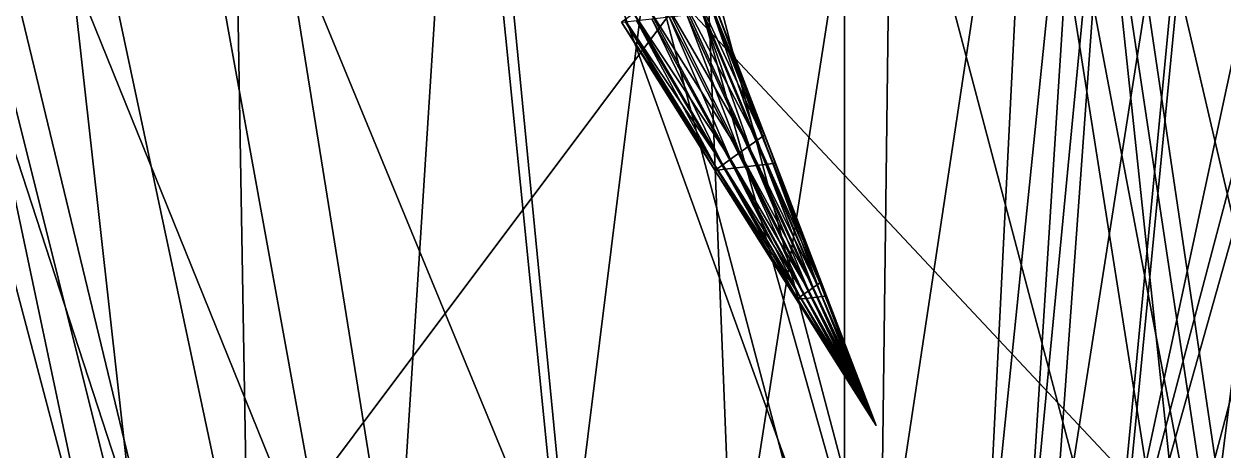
# Model space of a CAD drawing. Header units: metres. Extents: x -2.35 to 2.28, y -2.72 to 2.54.
# Drawn here: x 0.703 to 1.345, y 1.127 to 1.356 of the extents above; entities that cross this region are included whole.
import ezdxf

# ---------------------------------------------------------------- set-up
doc = ezdxf.new("R2010")
doc.units = ezdxf.units.M

msp = doc.modelspace()

# ---------------------------------------------------------------- linework, layer by layer
at = {"layer": 'Prism'}
for points in [[(0.73393, 2.54319, 0.82292), (1.24044, 0.74319, 0.73434), (1.20965, 0.74319, 0.64977)], [(0.73393, 2.54319, 0.82292), (0.76472, 2.54319, 0.90749), (1.24044, 0.74319, 0.73434)], [(1.20965, 0.74319, 0.64977), (1.68537, 2.54319, 0.47662), (0.73393, 2.54319, 0.82292)], [(1.71615, 2.54319, 0.56119), (1.24044, 0.74319, 0.73434), (0.76472, 2.54319, 0.90749)], [(1.20965, 0.74319, 0.64977), (1.71615, 2.54319, 0.56119), (1.68537, 2.54319, 0.47662)], [(1.20965, 0.74319, 0.64977), (1.24044, 0.74319, 0.73434), (1.71615, 2.54319, 0.56119)]]:
    msp.add_3dface(points, dxfattribs=at)
at = {"layer": 'Prism 3'}
for points in [[(1.92924, 0.43542, 0.19753), (-0.03951, 2.53542, -0.2356), (-0.03951, 0.43542, -0.2356)], [(1.92924, 0.43542, 0.19753), (1.92924, 2.53542, 0.19753), (-0.03951, 2.53542, -0.2356)], [(0.35424, 0.43542, 0.77503), (1.92924, 2.53542, 0.19753), (1.92924, 0.43542, 0.19753)], [(0.35424, 0.43542, 0.77503), (0.35424, 2.53542, 0.77503), (1.92924, 2.53542, 0.19753)]]:
    msp.add_3dface(points, dxfattribs=at)
at = {"layer": 'Pyramid 1'}
for points in [[(0.74597, 1.03439, 0.60929), (0.6004, 1.58518, 0.66227), (0.62934, 1.58518, 0.66932)], [(0.78004, 1.03439, 0.59689), (0.60041, 1.58518, 0.66227), (0.74597, 1.03439, 0.60929)], [(0.78004, 1.03439, 0.59689), (0.64698, 1.58518, 0.64532), (0.60041, 1.58518, 0.66227)], [(0.76714, 1.03439, 0.61445), (0.62934, 1.58518, 0.66932), (0.70564, 1.58518, 0.68791)], [(0.74597, 1.03439, 0.60929), (0.62934, 1.58518, 0.66932), (0.76714, 1.03439, 0.61445)], [(0.86986, 1.03439, 0.5642), (0.64698, 1.58518, 0.64532), (0.78004, 1.03439, 0.59689)], [(0.86986, 1.03439, 0.5642), (0.76978, 1.58518, 0.60062), (0.64698, 1.58518, 0.64532)], [(0.82294, 1.03439, 0.62804), (0.70564, 1.58518, 0.68791), (0.81351, 1.58518, 0.71418)], [(0.76714, 1.03439, 0.61445), (0.70564, 1.58518, 0.68791), (0.82294, 1.03439, 0.62804)], [(0.99684, 1.03439, 0.51798), (0.76978, 1.58518, 0.60062), (0.86986, 1.03439, 0.5642)], [(0.99684, 1.03439, 0.51798), (0.94339, 1.58518, 0.53744), (0.76978, 1.58518, 0.60062)], [(0.90184, 1.03439, 0.64726), (0.81351, 1.58518, 0.71418), (0.93716, 1.58518, 0.7443)], [(0.82294, 1.03439, 0.62804), (0.81351, 1.58518, 0.71418), (0.90184, 1.03439, 0.64726)], [(0.90184, 1.03439, 0.64726), (0.93716, 1.58518, 0.7443), (0.99228, 1.03439, 0.66929)], [(0.99228, 1.03439, 0.66929), (0.93716, 1.58518, 0.7443), (1.06081, 1.58518, 0.77442)], [(1.1424, 1.03439, 0.465), (0.94339, 1.58518, 0.53744), (0.99684, 1.03439, 0.51798)], [(1.1424, 1.03439, 0.465), (1.1424, 1.58518, 0.465), (0.94339, 1.58518, 0.53744)], [(0.99228, 1.03439, 0.66929), (1.06081, 1.58518, 0.77442), (1.08273, 1.03439, 0.69132)], [(1.08273, 1.03439, 0.69132), (1.06081, 1.58518, 0.77442), (1.16868, 1.58518, 0.8007)], [(1.08273, 1.03439, 0.69132), (1.16868, 1.58518, 0.8007), (1.16162, 1.03439, 0.71054)], [(1.28797, 1.03439, 0.41202), (1.1424, 1.58518, 0.465), (1.1424, 1.03439, 0.465)], [(1.28797, 1.03439, 0.41202), (1.34142, 1.58518, 0.39256), (1.1424, 1.58518, 0.465)], [(1.16162, 1.03439, 0.71054), (1.24498, 1.58518, 0.81928), (1.21743, 1.03439, 0.72413)], [(1.16162, 1.03439, 0.71054), (1.16868, 1.58518, 0.8007), (1.24498, 1.58518, 0.81928)], [(1.21743, 1.03439, 0.72413), (1.27392, 1.58518, 0.82633), (1.2386, 1.03439, 0.72929)], [(1.21743, 1.03439, 0.72413), (1.24498, 1.58518, 0.81928), (1.27392, 1.58518, 0.82633)], [(1.2386, 1.03439, 0.72929), (1.29156, 1.58518, 0.80233), (1.2515, 1.03439, 0.71173)], [(1.2386, 1.03439, 0.72929), (1.27392, 1.58518, 0.82633), (1.29156, 1.58518, 0.80233)], [(1.2515, 1.03439, 0.71173), (1.33806, 1.58518, 0.73905), (1.28551, 1.03439, 0.66545)], [(1.2515, 1.03439, 0.71173), (1.29156, 1.58518, 0.80233), (1.33806, 1.58518, 0.73905)], [(1.28551, 1.03439, 0.66545), (1.4038, 1.58518, 0.64959), (1.33359, 1.03439, 0.60001)], [(1.28551, 1.03439, 0.66545), (1.33806, 1.58518, 0.73905), (1.4038, 1.58518, 0.64959)], [(1.41495, 1.03439, 0.3658), (1.34142, 1.58518, 0.39256), (1.28797, 1.03439, 0.41202)], [(1.33359, 1.03439, 0.60001), (1.47916, 1.58518, 0.54703), (1.38872, 1.03439, 0.525)], [(1.33359, 1.03439, 0.60001), (1.4038, 1.58518, 0.64959), (1.47916, 1.58518, 0.54703)], [(1.41495, 1.03439, 0.3658), (1.51503, 1.58518, 0.32938), (1.34142, 1.58518, 0.39256)]]:
    msp.add_3dface(points, dxfattribs=at)
at = {"layer": 'Pyramid 14'}
for points in [[(1.34313, 0.87028, 0.07319), (1.21048, 1.7111, 0.04741), (1.25385, 1.7111, 0.05584)], [(1.36966, 0.87028, 0.06657), (1.21048, 1.7111, 0.04741), (1.34313, 0.87028, 0.07319)], [(1.36966, 0.87028, 0.06657), (1.24323, 1.7111, 0.03923), (1.21048, 1.7111, 0.04741)], [(1.43962, 0.87028, 0.0491), (1.24323, 1.7111, 0.03923), (1.36966, 0.87028, 0.06657)], [(1.43962, 0.87028, 0.0491), (1.32958, 1.7111, 0.01768), (1.24323, 1.7111, 0.03923)], [(1.37827, 0.87028, 0.08002), (1.25385, 1.7111, 0.05584), (1.3682, 1.7111, 0.07807)], [(1.34313, 0.87028, 0.07319), (1.25385, 1.7111, 0.05584), (1.37827, 0.87028, 0.08002)], [(1.53852, 0.87028, 0.02441), (1.32958, 1.7111, 0.01768), (1.43962, 0.87028, 0.0491)], [(1.53852, 0.87028, 0.02441), (1.45165, 1.7111, -0.0128), (1.32958, 1.7111, 0.01768)]]:
    msp.add_3dface(points, dxfattribs=at)
at = {"layer": 'Pyramid 9'}
for points in [[(1.09536, 1.29332, -0.17295), (1.05829, 1.3819, -0.15038), (1.05155, 1.37712, -0.14474)], [(1.09838, 1.29546, -0.17548), (1.06305, 1.38529, -0.15437), (1.05829, 1.3819, -0.15038)], [(1.09838, 1.29546, -0.17548), (1.05829, 1.3819, -0.15038), (1.09536, 1.29332, -0.17295)], [(1.09952, 1.29628, -0.17644), (1.06486, 1.38657, -0.15589), (1.06305, 1.38529, -0.15437)], [(1.09952, 1.29628, -0.17644), (1.06305, 1.38529, -0.15437), (1.09838, 1.29546, -0.17548)], [(1.09977, 1.29563, -0.17452), (1.06486, 1.38657, -0.15589), (1.09952, 1.29628, -0.17644)], [(1.09977, 1.29563, -0.17452), (1.06526, 1.38554, -0.15286), (1.06486, 1.38657, -0.15589)], [(1.10043, 1.29391, -0.16947), (1.06526, 1.38554, -0.15286), (1.09977, 1.29563, -0.17452)], [(1.10043, 1.29391, -0.16947), (1.0663, 1.38283, -0.14488), (1.06526, 1.38554, -0.15286)], [(1.10136, 1.29148, -0.16233), (1.0663, 1.38283, -0.14488), (1.10043, 1.29391, -0.16947)], [(1.10136, 1.29148, -0.16233), (1.06777, 1.379, -0.13359), (1.0663, 1.38283, -0.14488)], [(1.0911, 1.29029, -0.16938), (1.05155, 1.37712, -0.14474), (1.04382, 1.37163, -0.13827)], [(1.09536, 1.29332, -0.17295), (1.05155, 1.37712, -0.14474), (1.0911, 1.29029, -0.16938)], [(1.10243, 1.2887, -0.15414), (1.06777, 1.379, -0.13359), (1.10136, 1.29148, -0.16233)], [(1.10243, 1.2887, -0.15414), (1.06946, 1.3746, -0.12065), (1.06777, 1.379, -0.13359)], [(1.08621, 1.28682, -0.16529), (1.04382, 1.37163, -0.13827), (1.03609, 1.36614, -0.1318)], [(1.0911, 1.29029, -0.16938), (1.04382, 1.37163, -0.13827), (1.08621, 1.28682, -0.16529)], [(1.1035, 1.28592, -0.14595), (1.06946, 1.3746, -0.12065), (1.10243, 1.2887, -0.15414)], [(1.1035, 1.28592, -0.14595), (1.07115, 1.3702, -0.10771), (1.06946, 1.3746, -0.12065)], [(1.10443, 1.28349, -0.13881), (1.07115, 1.3702, -0.10771), (1.1035, 1.28592, -0.14595)], [(1.10443, 1.28349, -0.13881), (1.07262, 1.36637, -0.09642), (1.07115, 1.3702, -0.10771)], [(1.08132, 1.28335, -0.1612), (1.03609, 1.36614, -0.1318), (1.02936, 1.36135, -0.12616)], [(1.08621, 1.28682, -0.16529), (1.03609, 1.36614, -0.1318), (1.08132, 1.28335, -0.1612)], [(1.10395, 1.28096, -0.1328), (1.07185, 1.36237, -0.08693), (1.07406, 1.36263, -0.08541)], [(1.10509, 1.28177, -0.13376), (1.07262, 1.36637, -0.09642), (1.10443, 1.28349, -0.13881)], [(1.10509, 1.28177, -0.13376), (1.07366, 1.36365, -0.08844), (1.07262, 1.36637, -0.09642)], [(1.10534, 1.28112, -0.13184), (1.07366, 1.36365, -0.08844), (1.10509, 1.28177, -0.13376)], [(1.10534, 1.28112, -0.13184), (1.07406, 1.36263, -0.08541), (1.07366, 1.36365, -0.08844)], [(1.10395, 1.28096, -0.1328), (1.07406, 1.36263, -0.08541), (1.10534, 1.28112, -0.13184)], [(1.07404, 1.27817, -0.1551), (1.02459, 1.35797, -0.12216), (1.02278, 1.35668, -0.12065)], [(1.07289, 1.27736, -0.15414), (1.02278, 1.35668, -0.12065), (1.02498, 1.35694, -0.11914)], [(1.07404, 1.27817, -0.1551), (1.02278, 1.35668, -0.12065), (1.07289, 1.27736, -0.15414)], [(1.07705, 1.28032, -0.15762), (1.02936, 1.36135, -0.12616), (1.02459, 1.35797, -0.12216)], [(1.07705, 1.28032, -0.15762), (1.02459, 1.35797, -0.12216), (1.07404, 1.27817, -0.1551)], [(1.07429, 1.27752, -0.15318), (1.02498, 1.35694, -0.11914), (1.03079, 1.35761, -0.11514)], [(1.07289, 1.27736, -0.15414), (1.02498, 1.35694, -0.11914), (1.07429, 1.27752, -0.15318)], [(1.08132, 1.28335, -0.1612), (1.02936, 1.36135, -0.12616), (1.07705, 1.28032, -0.15762)], [(1.07796, 1.27795, -0.15066), (1.03079, 1.35761, -0.11514), (1.039, 1.35856, -0.1095)], [(1.07429, 1.27752, -0.15318), (1.03079, 1.35761, -0.11514), (1.07796, 1.27795, -0.15066)], [(1.08316, 1.27855, -0.14708), (1.039, 1.35856, -0.1095), (1.04842, 1.35965, -0.10303)], [(1.07796, 1.27795, -0.15066), (1.039, 1.35856, -0.1095), (1.08316, 1.27855, -0.14708)], [(1.08912, 1.27924, -0.14299), (1.04842, 1.35965, -0.10303), (1.05783, 1.36074, -0.09656)], [(1.08316, 1.27855, -0.14708), (1.04842, 1.35965, -0.10303), (1.08912, 1.27924, -0.14299)], [(1.09507, 1.27993, -0.1389), (1.05783, 1.36074, -0.09656), (1.06604, 1.3617, -0.09092)], [(1.08912, 1.27924, -0.14299), (1.05783, 1.36074, -0.09656), (1.09507, 1.27993, -0.1389)], [(1.10027, 1.28053, -0.13532), (1.06604, 1.3617, -0.09092), (1.07185, 1.36237, -0.08693)], [(1.09507, 1.27993, -0.1389), (1.06604, 1.3617, -0.09092), (1.10027, 1.28053, -0.13532)], [(1.10027, 1.28053, -0.13532), (1.07185, 1.36237, -0.08693), (1.10395, 1.28096, -0.1328)], [(1.12771, 1.21605, -0.19265), (1.09536, 1.29332, -0.17295), (1.0911, 1.29029, -0.16938)], [(1.1292, 1.21711, -0.19389), (1.09838, 1.29546, -0.17548), (1.09536, 1.29332, -0.17295)], [(1.1292, 1.21711, -0.19389), (1.09536, 1.29332, -0.17295), (1.12771, 1.21605, -0.19265)], [(1.12976, 1.21751, -0.19437), (1.09952, 1.29628, -0.17644), (1.09838, 1.29546, -0.17548)], [(1.12976, 1.21751, -0.19437), (1.09838, 1.29546, -0.17548), (1.1292, 1.21711, -0.19389)], [(1.12988, 1.21719, -0.19342), (1.09952, 1.29628, -0.17644), (1.12976, 1.21751, -0.19437)], [(1.12988, 1.21719, -0.19342), (1.09977, 1.29563, -0.17452), (1.09952, 1.29628, -0.17644)], [(1.13021, 1.21634, -0.19092), (1.09977, 1.29563, -0.17452), (1.12988, 1.21719, -0.19342)], [(1.13021, 1.21634, -0.19092), (1.10043, 1.29391, -0.16947), (1.09977, 1.29563, -0.17452)], [(1.13067, 1.21514, -0.1874), (1.10043, 1.29391, -0.16947), (1.13021, 1.21634, -0.19092)], [(1.13067, 1.21514, -0.1874), (1.10136, 1.29148, -0.16233), (1.10043, 1.29391, -0.16947)], [(1.12319, 1.21284, -0.18886), (1.08621, 1.28682, -0.16529), (1.08132, 1.28335, -0.1612)], [(1.1256, 1.21455, -0.19088), (1.0911, 1.29029, -0.16938), (1.08621, 1.28682, -0.16529)], [(1.1256, 1.21455, -0.19088), (1.08621, 1.28682, -0.16529), (1.12319, 1.21284, -0.18886)], [(1.12771, 1.21605, -0.19265), (1.0911, 1.29029, -0.16938), (1.1256, 1.21455, -0.19088)], [(1.1312, 1.21377, -0.18335), (1.10136, 1.29148, -0.16233), (1.13067, 1.21514, -0.1874)], [(1.1312, 1.21377, -0.18335), (1.10243, 1.2887, -0.15414), (1.10136, 1.29148, -0.16233)], [(1.13172, 1.21239, -0.17931), (1.10243, 1.2887, -0.15414), (1.1312, 1.21377, -0.18335)], [(1.13172, 1.21239, -0.17931), (1.1035, 1.28592, -0.14595), (1.10243, 1.2887, -0.15414)], [(1.13218, 1.21119, -0.17578), (1.1035, 1.28592, -0.14595), (1.13172, 1.21239, -0.17931)], [(1.13218, 1.21119, -0.17578), (1.10443, 1.28349, -0.13881), (1.1035, 1.28592, -0.14595)], [(1.11866, 1.20963, -0.18507), (1.07705, 1.28032, -0.15762), (1.07404, 1.27817, -0.1551)], [(1.12077, 1.21112, -0.18684), (1.08132, 1.28335, -0.1612), (1.07705, 1.28032, -0.15762)], [(1.12077, 1.21112, -0.18684), (1.07705, 1.28032, -0.15762), (1.11866, 1.20963, -0.18507)], [(1.12319, 1.21284, -0.18886), (1.08132, 1.28335, -0.1612), (1.12077, 1.21112, -0.18684)], [(1.12168, 1.20875, -0.17987), (1.08316, 1.27855, -0.14708), (1.08912, 1.27924, -0.14299)], [(1.12462, 1.20909, -0.17785), (1.08912, 1.27924, -0.14299), (1.09507, 1.27993, -0.1389)], [(1.12168, 1.20875, -0.17987), (1.08912, 1.27924, -0.14299), (1.12462, 1.20909, -0.17785)], [(1.12756, 1.20944, -0.17583), (1.09507, 1.27993, -0.1389), (1.10027, 1.28053, -0.13532)], [(1.12462, 1.20909, -0.17785), (1.09507, 1.27993, -0.1389), (1.12756, 1.20944, -0.17583)], [(1.13013, 1.20973, -0.17406), (1.10027, 1.28053, -0.13532), (1.10395, 1.28096, -0.1328)], [(1.12756, 1.20944, -0.17583), (1.10027, 1.28053, -0.13532), (1.13013, 1.20973, -0.17406)], [(1.13195, 1.20994, -0.17281), (1.10395, 1.28096, -0.1328), (1.10534, 1.28112, -0.13184)], [(1.13013, 1.20973, -0.17406), (1.10395, 1.28096, -0.1328), (1.13195, 1.20994, -0.17281)], [(1.13251, 1.21034, -0.17329), (1.10443, 1.28349, -0.13881), (1.13218, 1.21119, -0.17578)], [(1.13251, 1.21034, -0.17329), (1.10509, 1.28177, -0.13376), (1.10443, 1.28349, -0.13881)], [(1.13263, 1.21002, -0.17234), (1.10509, 1.28177, -0.13376), (1.13251, 1.21034, -0.17329)], [(1.13263, 1.21002, -0.17234), (1.10534, 1.28112, -0.13184), (1.10509, 1.28177, -0.13376)], [(1.13195, 1.20994, -0.17281), (1.10534, 1.28112, -0.13184), (1.13263, 1.21002, -0.17234)], [(1.11717, 1.20857, -0.18383), (1.07404, 1.27817, -0.1551), (1.07289, 1.27736, -0.15414)], [(1.11661, 1.20817, -0.18335), (1.07289, 1.27736, -0.15414), (1.07429, 1.27752, -0.15318)], [(1.11717, 1.20857, -0.18383), (1.07289, 1.27736, -0.15414), (1.11661, 1.20817, -0.18335)], [(1.11866, 1.20963, -0.18507), (1.07404, 1.27817, -0.1551), (1.11717, 1.20857, -0.18383)], [(1.1173, 1.20825, -0.18288), (1.07429, 1.27752, -0.15318), (1.07796, 1.27795, -0.15066)], [(1.11661, 1.20817, -0.18335), (1.07429, 1.27752, -0.15318), (1.1173, 1.20825, -0.18288)], [(1.11911, 1.20846, -0.18163), (1.07796, 1.27795, -0.15066), (1.08316, 1.27855, -0.14708)], [(1.1173, 1.20825, -0.18288), (1.07796, 1.27795, -0.15066), (1.11911, 1.20846, -0.18163)], [(1.11911, 1.20846, -0.18163), (1.08316, 1.27855, -0.14708), (1.12168, 1.20875, -0.17987)], [(1.15058, 1.16139, -0.20657), (1.12771, 1.21605, -0.19265), (1.1256, 1.21455, -0.19088)], [(1.15099, 1.16168, -0.20692), (1.1292, 1.21711, -0.19389), (1.12771, 1.21605, -0.19265)], [(1.15099, 1.16168, -0.20692), (1.12771, 1.21605, -0.19265), (1.15058, 1.16139, -0.20657)], [(1.15115, 1.16179, -0.20705), (1.12976, 1.21751, -0.19437), (1.1292, 1.21711, -0.19389)], [(1.15115, 1.16179, -0.20705), (1.1292, 1.21711, -0.19389), (1.15099, 1.16168, -0.20692)], [(1.15118, 1.1617, -0.20679), (1.12976, 1.21751, -0.19437), (1.15115, 1.16179, -0.20705)], [(1.15118, 1.1617, -0.20679), (1.12988, 1.21719, -0.19342), (1.12976, 1.21751, -0.19437)], [(1.15127, 1.16147, -0.2061), (1.12988, 1.21719, -0.19342), (1.15118, 1.1617, -0.20679)], [(1.15127, 1.16147, -0.2061), (1.13021, 1.21634, -0.19092), (1.12988, 1.21719, -0.19342)], [(1.1514, 1.16114, -0.20513), (1.13021, 1.21634, -0.19092), (1.15127, 1.16147, -0.2061)], [(1.1514, 1.16114, -0.20513), (1.13067, 1.21514, -0.1874), (1.13021, 1.21634, -0.19092)], [(1.15154, 1.16076, -0.20402), (1.13067, 1.21514, -0.1874), (1.1514, 1.16114, -0.20513)], [(1.15154, 1.16076, -0.20402), (1.1312, 1.21377, -0.18335), (1.13067, 1.21514, -0.1874)], [(1.14769, 1.15933, -0.20415), (1.11717, 1.20857, -0.18383), (1.11661, 1.20817, -0.18335)], [(1.14753, 1.15922, -0.20402), (1.11661, 1.20817, -0.18335), (1.1173, 1.20825, -0.18288)], [(1.1481, 1.15962, -0.20449), (1.11866, 1.20963, -0.18507), (1.11717, 1.20857, -0.18383)], [(1.1481, 1.15962, -0.20449), (1.11717, 1.20857, -0.18383), (1.14769, 1.15933, -0.20415)], [(1.14772, 1.15924, -0.20389), (1.1173, 1.20825, -0.18288), (1.11911, 1.20846, -0.18163)], [(1.14753, 1.15922, -0.20402), (1.1173, 1.20825, -0.18288), (1.14772, 1.15924, -0.20389)], [(1.14868, 1.16004, -0.20498), (1.12077, 1.21112, -0.18684), (1.11866, 1.20963, -0.18507)], [(1.14868, 1.16004, -0.20498), (1.11866, 1.20963, -0.18507), (1.1481, 1.15962, -0.20449)], [(1.14822, 1.1593, -0.20354), (1.11911, 1.20846, -0.18163), (1.12168, 1.20875, -0.17987)], [(1.14772, 1.15924, -0.20389), (1.11911, 1.20846, -0.18163), (1.14822, 1.1593, -0.20354)], [(1.14934, 1.16051, -0.20553), (1.12319, 1.21284, -0.18886), (1.12077, 1.21112, -0.18684)], [(1.14934, 1.16051, -0.20553), (1.12077, 1.21112, -0.18684), (1.14868, 1.16004, -0.20498)], [(1.14893, 1.15938, -0.20306), (1.12168, 1.20875, -0.17987), (1.12462, 1.20909, -0.17785)], [(1.14822, 1.1593, -0.20354), (1.12168, 1.20875, -0.17987), (1.14893, 1.15938, -0.20306)], [(1.15, 1.16098, -0.20609), (1.1256, 1.21455, -0.19088), (1.12319, 1.21284, -0.18886)], [(1.15, 1.16098, -0.20609), (1.12319, 1.21284, -0.18886), (1.14934, 1.16051, -0.20553)], [(1.14973, 1.15948, -0.2025), (1.12462, 1.20909, -0.17785), (1.12756, 1.20944, -0.17583)], [(1.14893, 1.15938, -0.20306), (1.12462, 1.20909, -0.17785), (1.14973, 1.15948, -0.2025)], [(1.15058, 1.16139, -0.20657), (1.1256, 1.21455, -0.19088), (1.15, 1.16098, -0.20609)], [(1.15054, 1.15957, -0.20195), (1.12756, 1.20944, -0.17583), (1.13013, 1.20973, -0.17406)], [(1.14973, 1.15948, -0.2025), (1.12756, 1.20944, -0.17583), (1.15054, 1.15957, -0.20195)], [(1.15125, 1.15965, -0.20146), (1.13013, 1.20973, -0.17406), (1.13195, 1.20994, -0.17281)], [(1.15054, 1.15957, -0.20195), (1.13013, 1.20973, -0.17406), (1.15125, 1.15965, -0.20146)], [(1.15169, 1.16038, -0.20291), (1.1312, 1.21377, -0.18335), (1.15154, 1.16076, -0.20402)], [(1.15169, 1.16038, -0.20291), (1.13172, 1.21239, -0.17931), (1.1312, 1.21377, -0.18335)], [(1.15181, 1.16006, -0.20194), (1.13172, 1.21239, -0.17931), (1.15169, 1.16038, -0.20291)], [(1.15181, 1.16006, -0.20194), (1.13218, 1.21119, -0.17578), (1.13172, 1.21239, -0.17931)], [(1.15175, 1.15971, -0.20112), (1.13195, 1.20994, -0.17281), (1.13263, 1.21002, -0.17234)], [(1.15125, 1.15965, -0.20146), (1.13195, 1.20994, -0.17281), (1.15175, 1.15971, -0.20112)], [(1.1519, 1.15982, -0.20125), (1.13218, 1.21119, -0.17578), (1.15181, 1.16006, -0.20194)], [(1.1519, 1.15982, -0.20125), (1.13251, 1.21034, -0.17329), (1.13218, 1.21119, -0.17578)], [(1.15194, 1.15973, -0.20099), (1.13251, 1.21034, -0.17329), (1.1519, 1.15982, -0.20125)], [(1.15194, 1.15973, -0.20099), (1.13263, 1.21002, -0.17234), (1.13251, 1.21034, -0.17329)], [(1.15175, 1.15971, -0.20112), (1.13263, 1.21002, -0.17234), (1.15194, 1.15973, -0.20099)], [(1.14769, 1.15933, -0.20415), (1.11661, 1.20817, -0.18335), (1.14753, 1.15922, -0.20402)], [(1.15926, 1.14066, -0.21186), (1.14769, 1.15933, -0.20415), (1.14753, 1.15922, -0.20402)], [(1.15926, 1.14066, -0.21186), (1.14753, 1.15922, -0.20402), (1.14772, 1.15924, -0.20389)], [(1.15926, 1.14066, -0.21186), (1.14753, 1.15922, -0.20402), (1.15926, 1.14066, -0.21186)], [(1.15926, 1.14066, -0.21186), (1.1481, 1.15962, -0.20449), (1.14769, 1.15933, -0.20415)], [(1.15926, 1.14066, -0.21186), (1.14769, 1.15933, -0.20415), (1.15926, 1.14066, -0.21186)], [(1.15926, 1.14066, -0.21186), (1.14772, 1.15924, -0.20389), (1.14822, 1.1593, -0.20354)], [(1.15926, 1.14066, -0.21186), (1.14772, 1.15924, -0.20389), (1.15926, 1.14066, -0.21186)], [(1.15926, 1.14066, -0.21186), (1.14868, 1.16004, -0.20498), (1.1481, 1.15962, -0.20449)], [(1.15926, 1.14066, -0.21186), (1.1481, 1.15962, -0.20449), (1.15926, 1.14066, -0.21186)], [(1.15926, 1.14066, -0.21186), (1.14822, 1.1593, -0.20354), (1.14893, 1.15938, -0.20306)], [(1.15926, 1.14066, -0.21186), (1.14822, 1.1593, -0.20354), (1.15926, 1.14066, -0.21186)], [(1.15926, 1.14066, -0.21186), (1.14934, 1.16051, -0.20553), (1.14868, 1.16004, -0.20498)], [(1.15926, 1.14066, -0.21186), (1.14868, 1.16004, -0.20498), (1.15926, 1.14066, -0.21186)], [(1.15926, 1.14066, -0.21186), (1.14893, 1.15938, -0.20306), (1.14973, 1.15948, -0.2025)], [(1.15926, 1.14066, -0.21186), (1.14893, 1.15938, -0.20306), (1.15926, 1.14066, -0.21186)], [(1.15926, 1.14066, -0.21186), (1.15, 1.16098, -0.20609), (1.14934, 1.16051, -0.20553)], [(1.15926, 1.14066, -0.21186), (1.14934, 1.16051, -0.20553), (1.15926, 1.14066, -0.21186)], [(1.15926, 1.14066, -0.21186), (1.14973, 1.15948, -0.2025), (1.15054, 1.15957, -0.20195)], [(1.15926, 1.14066, -0.21186), (1.14973, 1.15948, -0.2025), (1.15926, 1.14066, -0.21186)], [(1.15926, 1.14066, -0.21186), (1.15058, 1.16139, -0.20657), (1.15, 1.16098, -0.20609)], [(1.15926, 1.14066, -0.21186), (1.15, 1.16098, -0.20609), (1.15926, 1.14066, -0.21186)], [(1.15926, 1.14066, -0.21186), (1.15054, 1.15957, -0.20195), (1.15125, 1.15965, -0.20146)], [(1.15926, 1.14066, -0.21186), (1.15054, 1.15957, -0.20195), (1.15926, 1.14066, -0.21186)], [(1.15926, 1.14066, -0.21186), (1.15099, 1.16168, -0.20692), (1.15058, 1.16139, -0.20657)], [(1.15926, 1.14066, -0.21186), (1.15058, 1.16139, -0.20657), (1.15926, 1.14066, -0.21186)], [(1.15926, 1.14066, -0.21186), (1.15115, 1.16179, -0.20705), (1.15099, 1.16168, -0.20692)], [(1.15926, 1.14066, -0.21186), (1.15099, 1.16168, -0.20692), (1.15926, 1.14066, -0.21186)], [(1.15926, 1.14066, -0.21186), (1.15115, 1.16179, -0.20705), (1.15926, 1.14066, -0.21186)], [(1.15926, 1.14066, -0.21186), (1.15118, 1.1617, -0.20679), (1.15115, 1.16179, -0.20705)], [(1.15926, 1.14066, -0.21186), (1.15118, 1.1617, -0.20679), (1.15926, 1.14066, -0.21186)], [(1.15926, 1.14066, -0.21186), (1.15127, 1.16147, -0.2061), (1.15118, 1.1617, -0.20679)], [(1.15926, 1.14066, -0.21186), (1.15125, 1.15965, -0.20146), (1.15175, 1.15971, -0.20112)], [(1.15926, 1.14066, -0.21186), (1.15125, 1.15965, -0.20146), (1.15926, 1.14066, -0.21186)], [(1.15926, 1.14066, -0.21186), (1.15127, 1.16147, -0.2061), (1.15926, 1.14066, -0.21186)], [(1.15926, 1.14066, -0.21186), (1.1514, 1.16114, -0.20513), (1.15127, 1.16147, -0.2061)], [(1.15926, 1.14066, -0.21186), (1.1514, 1.16114, -0.20513), (1.15926, 1.14066, -0.21186)], [(1.15926, 1.14066, -0.21186), (1.15154, 1.16076, -0.20402), (1.1514, 1.16114, -0.20513)], [(1.15926, 1.14066, -0.21186), (1.15154, 1.16076, -0.20402), (1.15926, 1.14066, -0.21186)], [(1.15926, 1.14066, -0.21186), (1.15169, 1.16038, -0.20291), (1.15154, 1.16076, -0.20402)], [(1.15926, 1.14066, -0.21186), (1.15169, 1.16038, -0.20291), (1.15926, 1.14066, -0.21186)], [(1.15926, 1.14066, -0.21186), (1.15181, 1.16006, -0.20194), (1.15169, 1.16038, -0.20291)], [(1.15926, 1.14066, -0.21186), (1.15175, 1.15971, -0.20112), (1.15194, 1.15973, -0.20099)], [(1.15926, 1.14066, -0.21186), (1.15175, 1.15971, -0.20112), (1.15926, 1.14066, -0.21186)], [(1.15926, 1.14066, -0.21186), (1.15181, 1.16006, -0.20194), (1.15926, 1.14066, -0.21186)], [(1.15926, 1.14066, -0.21186), (1.1519, 1.15982, -0.20125), (1.15181, 1.16006, -0.20194)], [(1.15926, 1.14066, -0.21186), (1.1519, 1.15982, -0.20125), (1.15926, 1.14066, -0.21186)], [(1.15926, 1.14066, -0.21186), (1.15194, 1.15973, -0.20099), (1.1519, 1.15982, -0.20125)], [(1.15926, 1.14066, -0.21186), (1.15194, 1.15973, -0.20099), (1.15926, 1.14066, -0.21186)]]:
    msp.add_3dface(points, dxfattribs=at)

doc.saveas('drawing.dxf')
